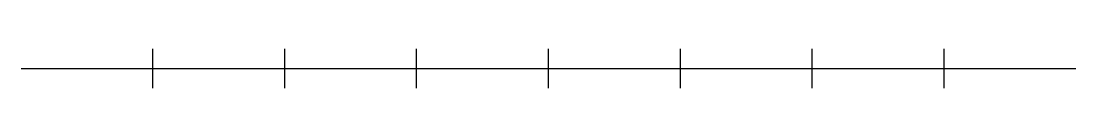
# Model space of a CAD drawing. Header units: metres. Extents: x 0 to 8, y -0.15 to 0.15.
import ezdxf

# ---------------------------------------------------------------- set-up
doc = ezdxf.new("R2010")
doc.units = ezdxf.units.M

msp = doc.modelspace()

# ---------------------------------------------------------------- linework, layer by layer
for p, q in [((1, -0.15), (1, 0.15)), ((2, -0.15), (2, 0.15)), ((3, -0.15), (3, 0.15)), ((4, -0.15), (4, 0.15)), ((5, -0.15), (5, 0.15)), ((6, -0.15), (6, 0.15)), ((7, -0.15), (7, 0.15)), ((0, 0), (8, 0))]:
    msp.add_line(p, q)

doc.saveas('drawing.dxf')
